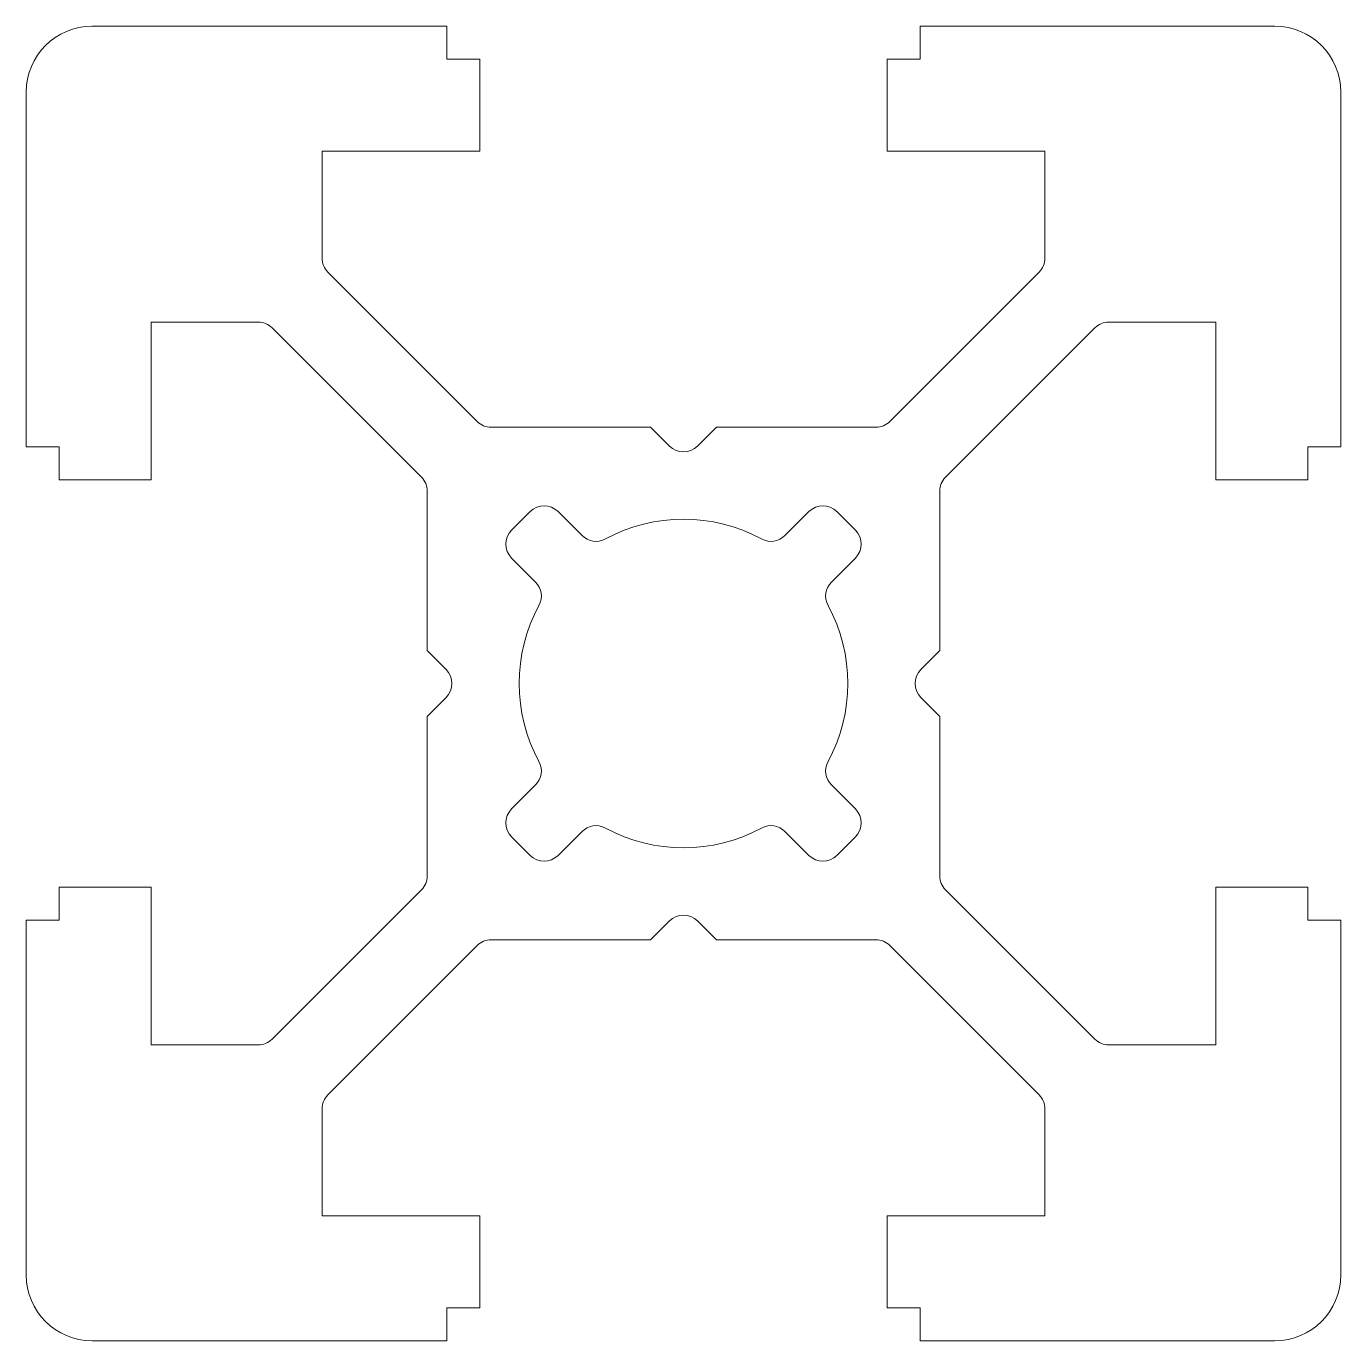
# Model space of a CAD drawing. Header units: millimetres. Extents: x -10 to 10, y -10 to 10.
import ezdxf

# ---------------------------------------------------------------- set-up
doc = ezdxf.new("R2010")
doc.units = ezdxf.units.MM

msp = doc.modelspace()

# ---------------------------------------------------------------- linework, layer by layer
at = {"color": 7, "linetype": 'Continuous', "lineweight": 15}
for p, q in [((-9, 10), (-3.6, 10)), ((-3.6, 9.5), (-3.6, 10)), ((9, 10), (3.6, 10)), ((3.6, 9.5), (3.6, 10)), ((-3.1, 9.5), (-3.6, 9.5)), ((-3.1, 9.5), (-3.1, 8.1)), ((3.1, 9.5), (3.6, 9.5)), ((3.1, 9.5), (3.1, 8.1)), ((-10, 9), (-10, 3.6)), ((10, 9), (10, 3.6)), ((-5.5, 6.473), (-5.5, 8.1)), ((-3.1, 8.1), (-5.5, 8.1)), ((3.1, 8.1), (5.5, 8.1)), ((5.5, 8.1), (5.5, 6.473)), ((-5.412, 6.261), (-3.139, 3.988)), ((3.139, 3.988), (5.412, 6.261)), ((-8.1, 3.1), (-8.1, 5.5)), ((-8.1, 5.5), (-6.473, 5.5)), ((-3.988, 3.139), (-6.261, 5.412)), ((3.988, 3.139), (6.261, 5.412)), ((6.473, 5.5), (8.1, 5.5)), ((8.1, 3.1), (8.1, 5.5)), ((-2.927, 3.9), (-0.5, 3.9)), ((-0.212, 3.612), (-0.5, 3.9)), ((0.212, 3.612), (0.5, 3.9)), ((0.5, 3.9), (2.927, 3.9)), ((-10, 3.6), (-9.5, 3.6)), ((-9.5, 3.6), (-9.5, 3.1)), ((9.5, 3.6), (9.5, 3.1)), ((10, 3.6), (9.5, 3.6)), ((-9.5, 3.1), (-8.1, 3.1)), ((9.5, 3.1), (8.1, 3.1)), ((-3.9, 2.927), (-3.9, 0.5)), ((3.9, 2.927), (3.9, 0.5)), ((-2.333, 2.616), (-2.616, 2.333)), ((-1.909, 2.616), (-1.544, 2.251)), ((1.909, 2.616), (1.544, 2.251)), ((2.616, 2.333), (2.333, 2.616)), ((-2.616, 1.909), (-2.251, 1.544)), ((2.616, 1.909), (2.251, 1.544)), ((-3.612, 0.212), (-3.9, 0.5)), ((3.612, 0.212), (3.9, 0.5)), ((-3.612, -0.212), (-3.9, -0.5)), ((3.612, -0.212), (3.9, -0.5)), ((-3.9, -0.5), (-3.9, -2.927)), ((3.9, -0.5), (3.9, -2.927)), ((-2.251, -1.544), (-2.616, -1.909)), ((2.251, -1.544), (2.616, -1.909)), ((-2.616, -2.333), (-2.333, -2.616)), ((-1.544, -2.251), (-1.909, -2.616)), ((1.544, -2.251), (1.909, -2.616)), ((2.333, -2.616), (2.616, -2.333)), ((-9.5, -3.1), (-8.1, -3.1)), ((-9.5, -3.6), (-9.5, -3.1)), ((-8.1, -3.1), (-8.1, -5.5)), ((-6.261, -5.412), (-3.988, -3.139)), ((3.988, -3.139), (6.261, -5.412)), ((9.5, -3.1), (8.1, -3.1)), ((8.1, -3.1), (8.1, -5.5)), ((9.5, -3.6), (9.5, -3.1)), ((-10, -3.6), (-9.5, -3.6)), ((-10, -3.6), (-10, -9)), ((10, -3.6), (9.5, -3.6)), ((10, -3.6), (10, -9)), ((-0.212, -3.612), (-0.5, -3.9)), ((0.212, -3.612), (0.5, -3.9)), ((-3.139, -3.988), (-5.412, -6.261)), ((-2.927, -3.9), (-0.5, -3.9)), ((0.5, -3.9), (2.927, -3.9)), ((5.412, -6.261), (3.139, -3.988)), ((-6.473, -5.5), (-8.1, -5.5)), ((6.473, -5.5), (8.1, -5.5)), ((-5.5, -8.1), (-5.5, -6.473)), ((5.5, -8.1), (5.5, -6.473)), ((-3.1, -8.1), (-5.5, -8.1)), ((-3.1, -9.5), (-3.1, -8.1)), ((3.1, -8.1), (5.5, -8.1)), ((3.1, -9.5), (3.1, -8.1)), ((-3.6, -9.5), (-3.6, -10)), ((-3.1, -9.5), (-3.6, -9.5)), ((3.1, -9.5), (3.6, -9.5)), ((3.6, -9.5), (3.6, -10)), ((-9, -10), (-3.6, -10)), ((3.6, -10), (9, -10))]:
    msp.add_line(p, q, dxfattribs=at)
for centre, radius, start, end in [((-9, 9), 1, 90, 180), ((9, 9), 1, 0, 90), ((-5.2, 6.473), 0.3, 180, 225), ((5.2, 6.473), 0.3, 315, 0), ((-6.473, 5.2), 0.3, 45, 90), ((6.473, 5.2), 0.3, 90, 135), ((-2.927, 4.2), 0.3, 225, 270), ((2.927, 4.2), 0.3, 270, 315), ((0, 3.824), 0.3, 225, 315), ((-4.2, 2.927), 0.3, 0, 45), ((4.2, 2.927), 0.3, 135, 180), ((-2.121, 2.404), 0.3, 45, 135), ((2.121, 2.404), 0.3, 45, 135), ((0, 0), 2.5, 61.6015, 118.3985), ((-2.404, 2.121), 0.3, 135, 225), ((-1.332, 2.463), 0.3, 225, 298.3985), ((1.332, 2.463), 0.3, 241.6015, 315), ((2.404, 2.121), 0.3, 315, 45), ((-2.463, 1.332), 0.3, 331.6015, 45), ((2.463, 1.332), 0.3, 135, 208.3985), ((0, 0), 2.5, 151.6015, 208.3985), ((0, 0), 2.5, 331.6015, 28.3985), ((-3.824, 0), 0.3, 315, 45), ((3.824, 0), 0.3, 135, 225), ((-2.463, -1.332), 0.3, 315, 28.3985), ((2.463, -1.332), 0.3, 151.6015, 225), ((-2.404, -2.121), 0.3, 135, 225), ((2.404, -2.121), 0.3, 315, 45), ((-1.332, -2.463), 0.3, 61.6015, 135), ((0, 0), 2.5, 241.6015, 298.3985), ((1.332, -2.463), 0.3, 45, 118.3985), ((-2.121, -2.404), 0.3, 225, 315), ((2.121, -2.404), 0.3, 225, 315), ((-4.2, -2.927), 0.3, 315, 0), ((4.2, -2.927), 0.3, 180, 225), ((0, -3.824), 0.3, 45, 135), ((-2.927, -4.2), 0.3, 90, 135), ((2.927, -4.2), 0.3, 45, 90), ((-6.473, -5.2), 0.3, 270, 315), ((6.473, -5.2), 0.3, 225, 270), ((-5.2, -6.473), 0.3, 135, 180), ((5.2, -6.473), 0.3, 0, 45), ((-9, -9), 1, 180, 270), ((9, -9), 1, 270, 0)]:
    msp.add_arc(centre, radius, start, end, dxfattribs=at)

doc.saveas('drawing.dxf')
